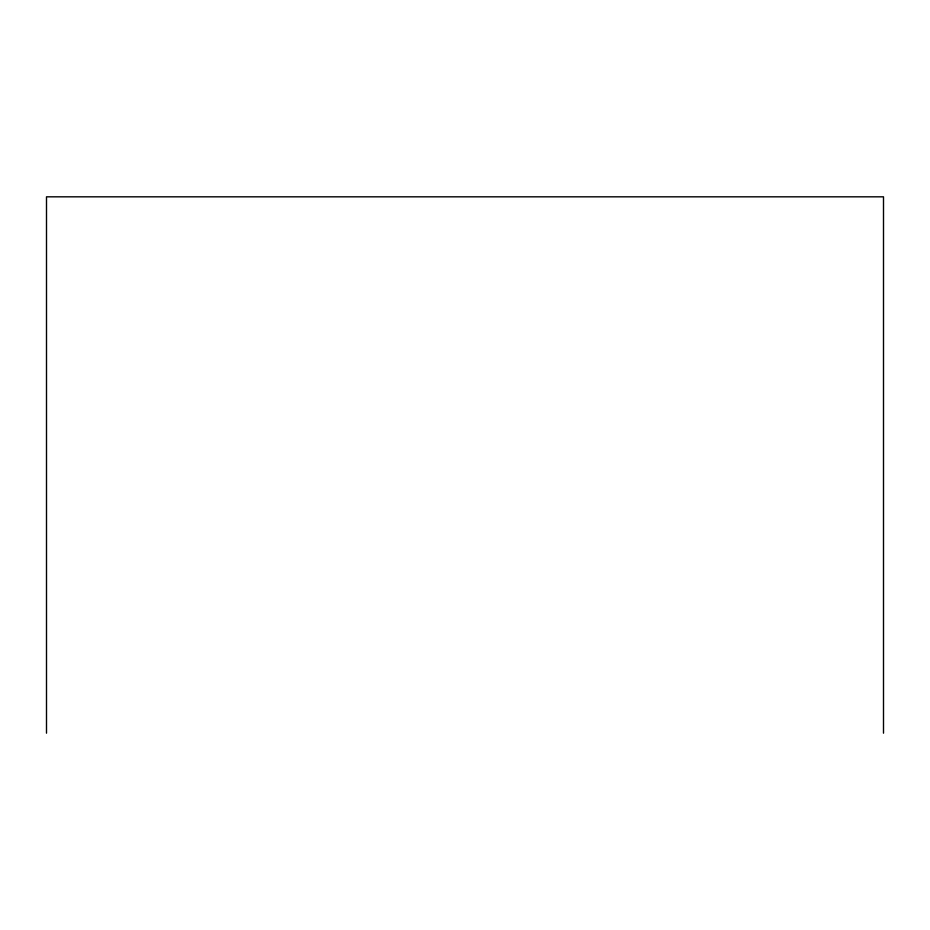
<?xml version="1.0" encoding="UTF-8"?>
<svg xmlns="http://www.w3.org/2000/svg" width="930" height="930" viewBox="0 0 930 930"><rect width="100%" height="100%" fill="white"/><g stroke="black" fill="none" stroke-linecap="round" stroke-linejoin="round"><path stroke-width="1.4" d="M883.5 733.177L883.5 196.823L46.5 196.823L46.5 733.177"/></g></svg>
